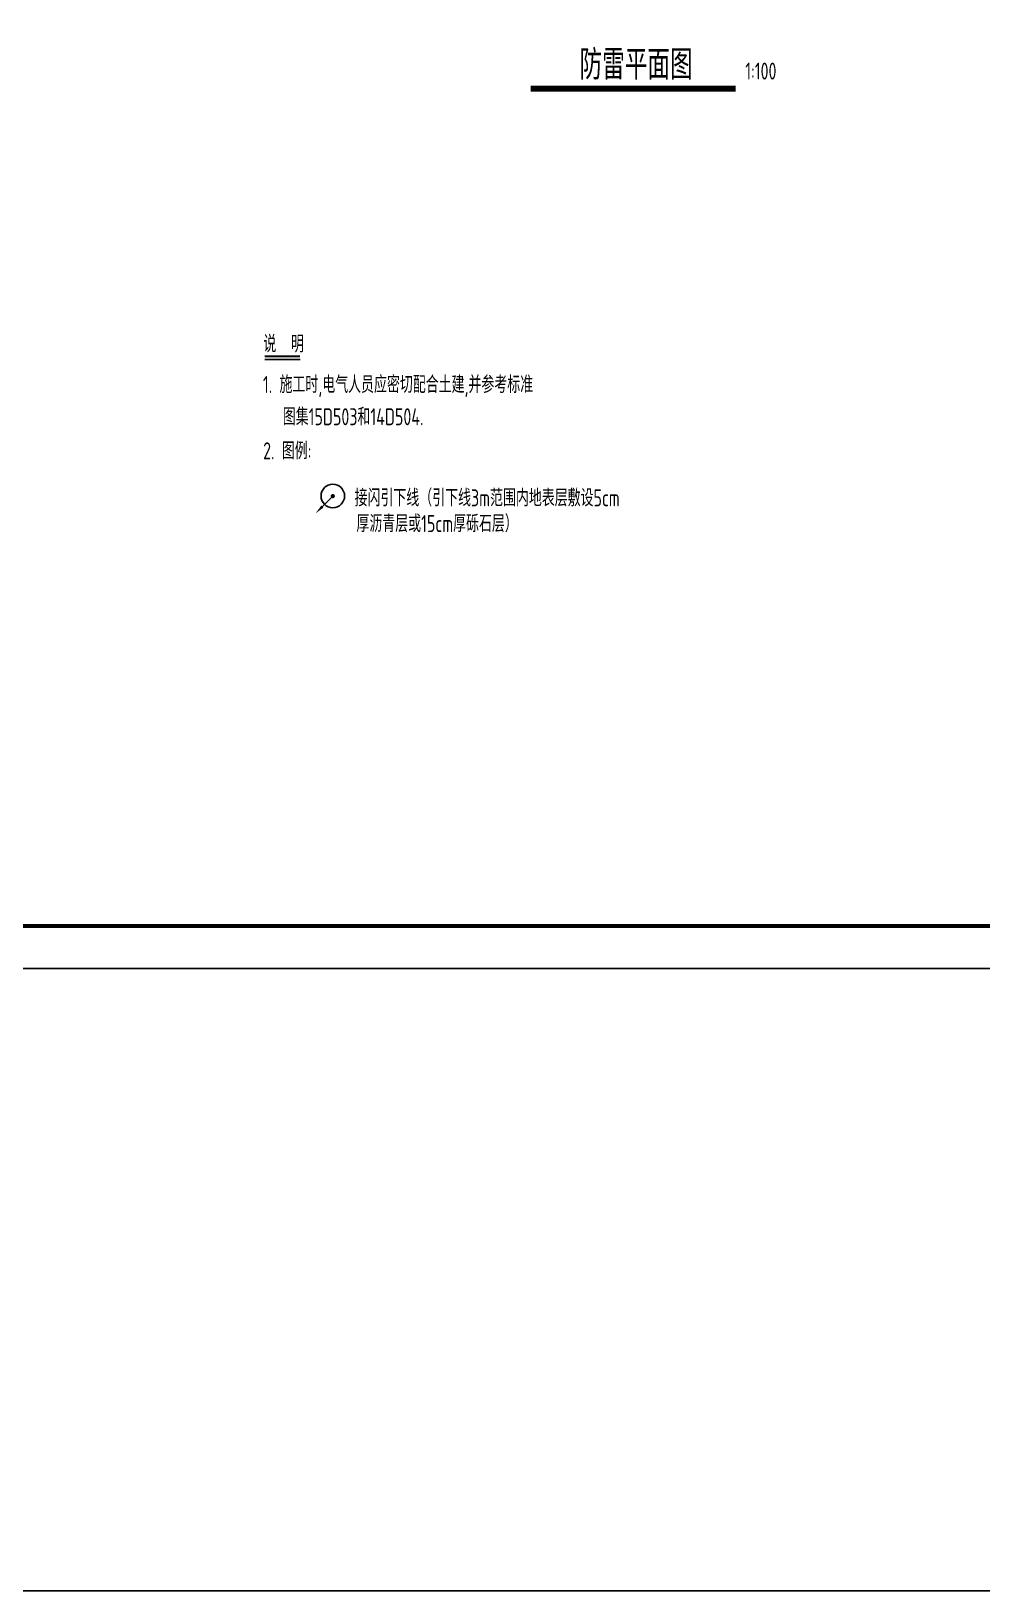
# Model space of a CAD drawing. Extents: x 4981409 to 5298492, y -444687 to -298607.
# Drawn here: x 5241424 to 5263771, y -444687 to -408011 of the extents above; entities that cross this region are included whole.
import ezdxf

# ---------------------------------------------------------------- set-up
doc = ezdxf.new("R2010")
doc.units = 0
doc.header["$LTSCALE"] = 1000
doc.header["$MEASUREMENT"] = 0
doc.linetypes.add('HIDDEN', pattern=[0.375, 0.25, -0.125])
doc.layers.get('0').update_dxf_attribs({"linetype": 'CONTINUOUS'})
for name, color, linetype in [('1', 6, 'HIDDEN'), ('DIM_SYMB', 3, 'CONTINUOUS'), ('LWIRE', 4, 'CONTINUOUS'), ('PUB_TITLE', 4, 'CONTINUOUS'), ('TEL_TAB', 7, 'CONTINUOUS'), ('电信', 7, 'CONTINUOUS'), ('电气', 3, 'CONTINUOUS')]:
    doc.layers.add(name, color=color, linetype=linetype)
doc.styles.add('SCEI', font='sceie.shx', dxfattribs={"width": 0.75, "bigfont": 'sceic.shx'})
doc.styles.add('sceie', font='sceie.shx', dxfattribs={"width": 0.7, "bigfont": 'sceic.shx'})
doc.styles.get("Standard").update_dxf_attribs({"font": 'GBENOR', "bigfont": 'GBCBIG'})

# ---------------------------------------------------------------- blocks, each defined once
blk = doc.blocks.new('$TelecSys$00000080')
for p, q in [((-0.7, -0.7), (0, 0)), ((0.1, 0.1), (0.1, 0.1)), ((-0.1, -0.1), (-0.1, -0.1))]:
    blk.add_line(p, q)
at = {"const_width": 0.142}
blk.add_lwpolyline([(0.07, 0, 1), (-0.07, 0, 1)], format="xyb", close=True, dxfattribs=at)
blk.add_solid([(-0.63, -0.77), (-0.77, -0.63), (-1.15, -1.15)])
at = {"width": 0.8, "flags": 9}
blk.add_attdef('A', (0, 0), '', height=0.00002, rotation=180, dxfattribs=at)

msp = doc.modelspace()

# ---------------------------------------------------------------- linework, layer by layer
at = {"color": 1}
msp.add_lwpolyline([(4981409.4, -298607.2), (5298491.9, -298607.2), (5298491.9, -444686.7), (4981409.4, -444686.7)], close=True, dxfattribs=at)
at = {"layer": '1', "color": 3, "linetype": 'Continuous'}
msp.add_circle((5248514.5, -418940.8), 276.5, dxfattribs=at)
at = {"layer": 'DIM_SYMB', "const_width": 140}
msp.add_lwpolyline([(5253168.8, -409359.5), (5257981.9, -409359.5)], dxfattribs=at)
at = {"layer": 'PUB_TITLE', "color": 4}
msp.add_lwpolyline([(5199388.7, -430054), (5283488.7, -430054), (5283488.7, -370654), (5199388.7, -370654)], close=True, dxfattribs=at)
at = {"layer": 'PUB_TITLE', "color": 4, "const_width": 100}
msp.add_lwpolyline([(5201888.7, -429054), (5282488.7, -429054), (5282488.7, -371654), (5201888.7, -371654)], close=True, dxfattribs=at)
at = {"layer": '电气'}
msp.add_line((5246912.6, -415735.2), (5247743.3, -415735.2), dxfattribs=at)
at = {"layer": '电气', "const_width": 48}
msp.add_lwpolyline([(5246912.6, -415659.2), (5247743.8, -415659.2)], dxfattribs=at)

# ---------------------------------------------------------------- block references
at = {"layer": 'LWIRE', "xscale": -350, "yscale": 350, "zscale": 350, "rotation": 270}
msp.add_blockref('$TelecSys$00000080', (5248514.5, -418944.2), dxfattribs=at)

# ---------------------------------------------------------------- texts
at = {"layer": 'TEL_TAB', "style": 'SCEI', "width": 0.8}
for s, height, p in [('防雷平面图', 700, (5254314.9, -409148)), ('1:100', 399, (5258210.1, -409148))]:
    msp.add_text(s, height=height, dxfattribs=at).set_placement(p)
at = {"layer": '电信', "color": 7, "style": 'sceie', "width": 0.8}
for s, p in [('说  明', (5246881.3, -415564.4)), ('1. 施工时,电气人员应密切配合土建,并参考标准', (5246871.2, -416520.3)), ('图集15D503和14D504.', (5247338.7, -417277.4)), ('2. 图例:', (5246875.7, -418078.9)), ('接闪引下线（引下线3m范围内地表层敷设5cm', (5249026.7, -419185.1)), ('厚沥青层或15cm厚砾石层）', (5249069.9, -419790.4))]:
    msp.add_text(s, height=400, dxfattribs=at).set_placement(p)

doc.saveas('drawing.dxf')
